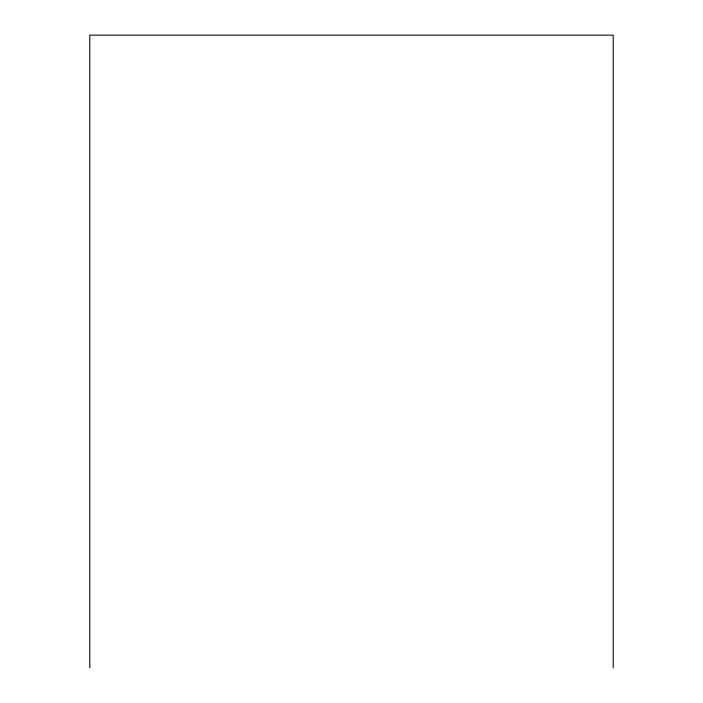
<?xml version="1.0" encoding="UTF-8"?>
<svg xmlns="http://www.w3.org/2000/svg" width="703" height="703" viewBox="0 0 703 703"><rect width="100%" height="100%" fill="white"/><g stroke="black" fill="none" stroke-linecap="round" stroke-linejoin="round"><path stroke-width="1.05" d="M613.218 667.85L613.218 35.15L89.782 35.15L89.782 667.85"/></g></svg>
